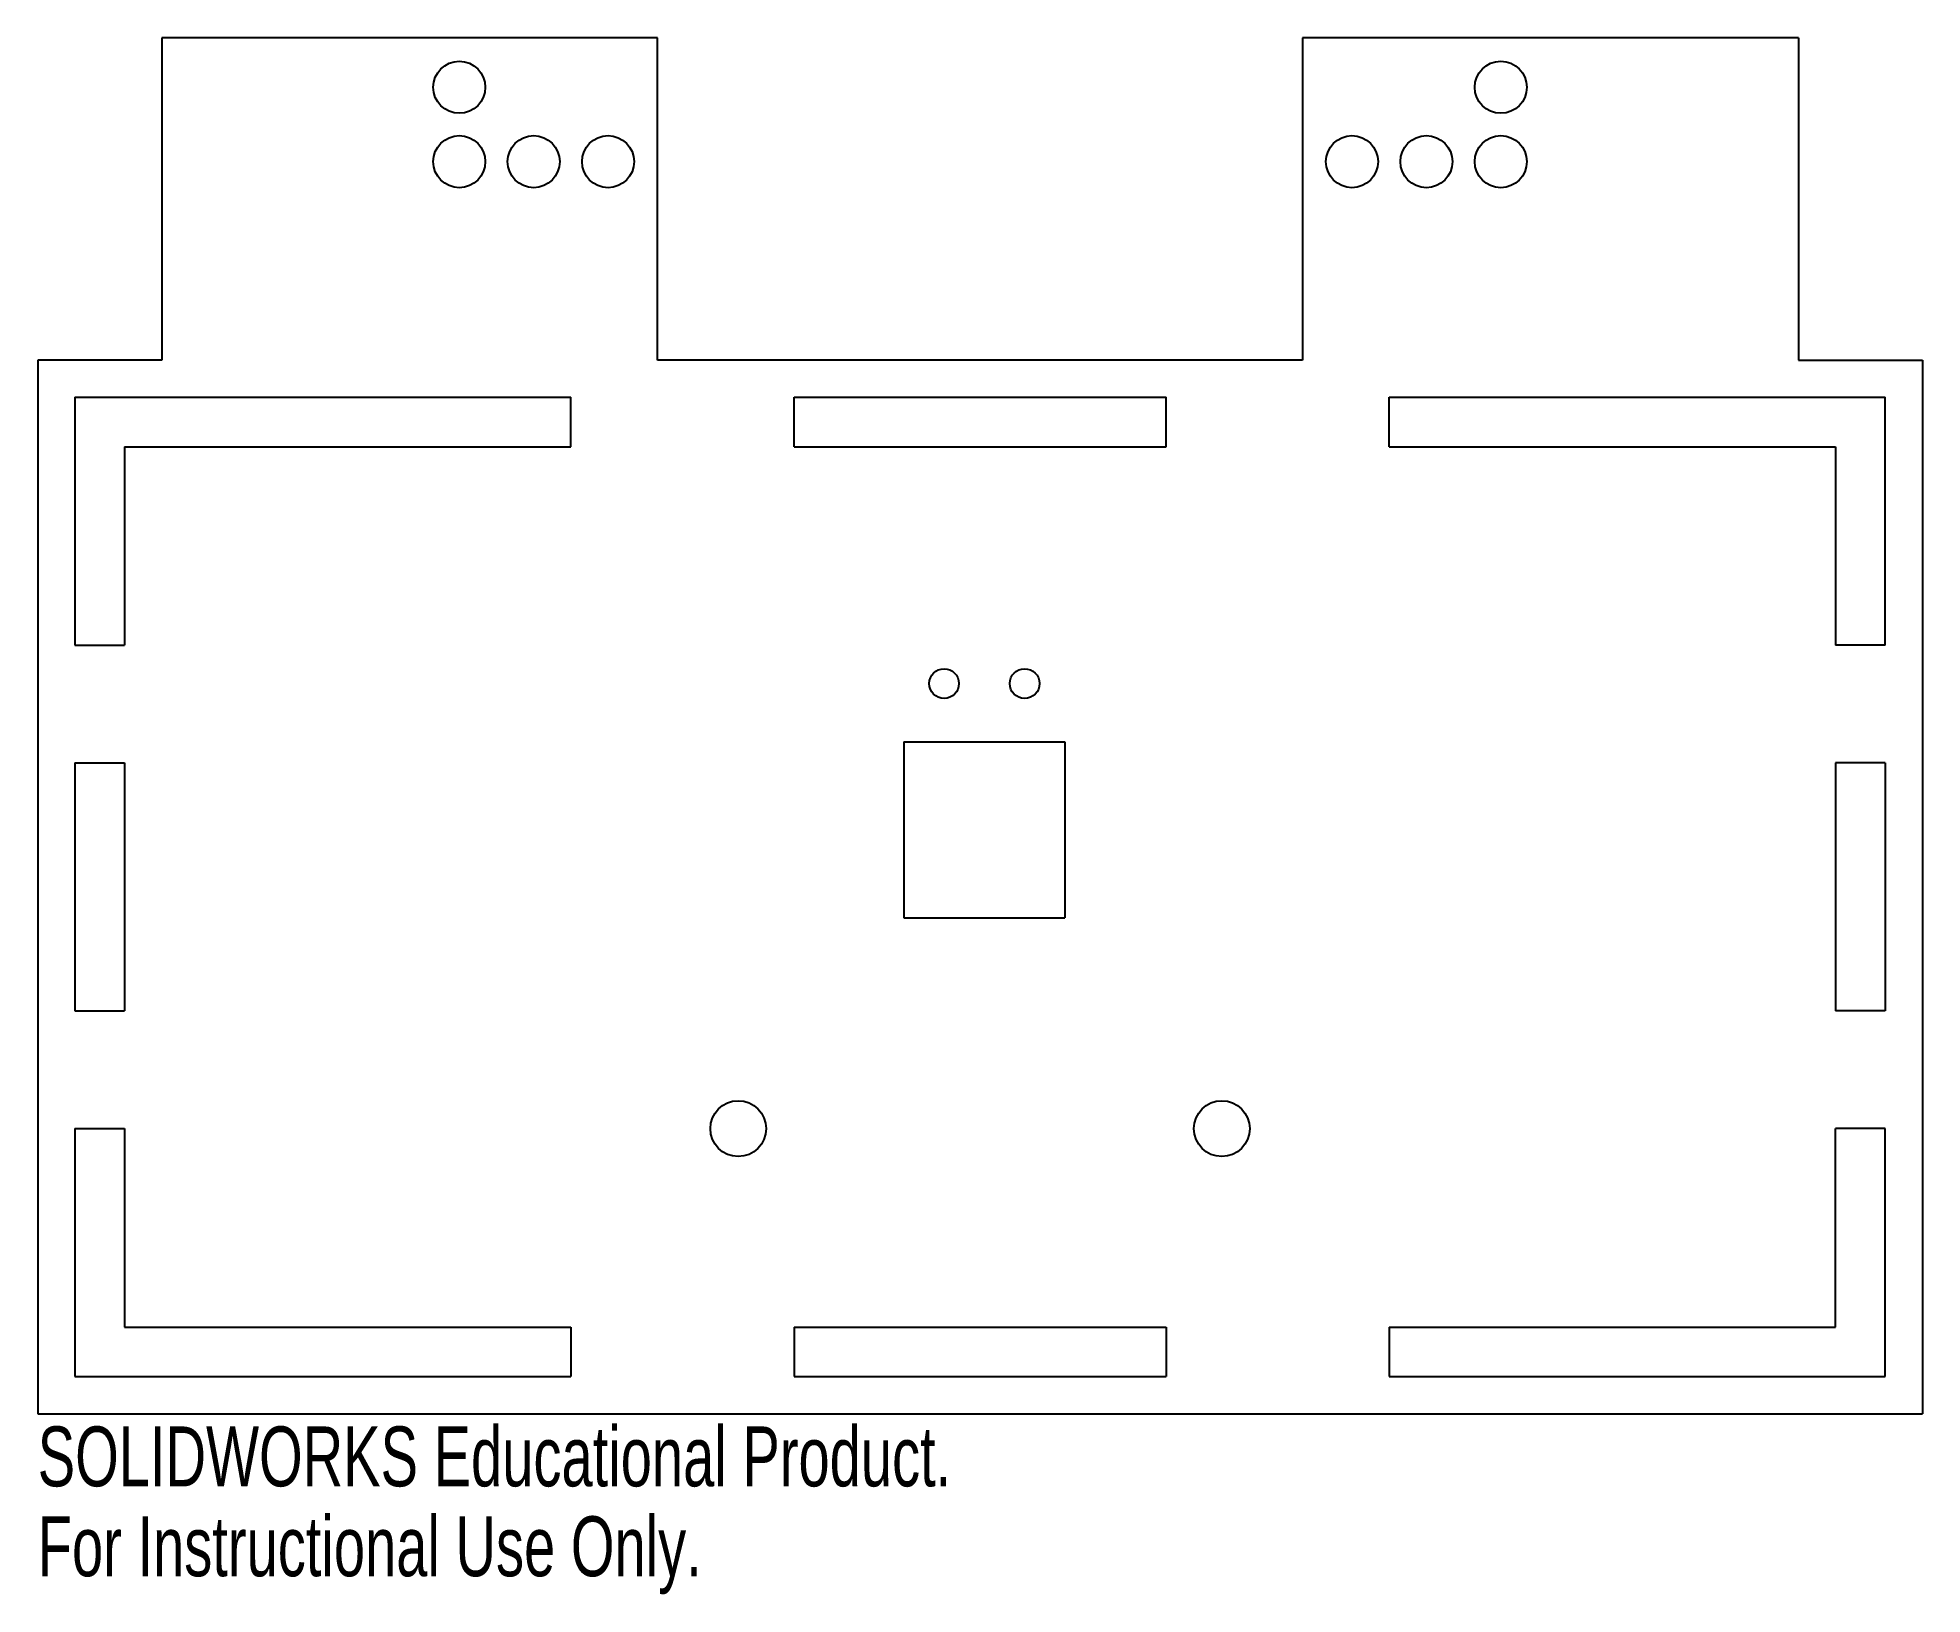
# Model space of a CAD drawing. Header units: millimetres. Extents: x -13 to 139, y -15 to 111.
import ezdxf

# ---------------------------------------------------------------- set-up
doc = ezdxf.new("R2010")
doc.units = ezdxf.units.MM
doc.styles.add('SLDTEXTSTYLE0', font='TXT', dxfattribs={"width": 0.7})

msp = doc.modelspace()

# ---------------------------------------------------------------- linework, layer by layer
at = {"color": 7, "linetype": 'Continuous', "lineweight": 25}
for p, q in [((36.99, 111), (-3.01, 111)), ((-3.01, 111), (-3.01, 85)), ((36.99, 85), (36.99, 111)), ((128.99, 111), (88.99, 111)), ((88.99, 111), (88.99, 85)), ((128.99, 111), (128.99, 85)), ((-3.01, 85), (-13.01, 85)), ((-13.01, 85), (-13.01, 0)), ((88.99, 85), (36.99, 85)), ((128.99, 85), (138.99, 85)), ((138.99, 85), (138.99, 0)), ((-10.01, 82), (-10.01, 62)), ((-10.01, 82), (29.99, 82)), ((29.99, 78), (29.99, 82)), ((47.99, 78), (47.99, 82)), ((47.99, 82), (77.99, 82)), ((77.99, 78), (77.99, 82)), ((95.99, 78), (95.99, 82)), ((95.99, 82), (135.99, 82)), ((135.99, 62), (135.99, 82)), ((-6.01, 78), (29.99, 78)), ((-6.01, 78), (-6.01, 62)), ((47.99, 78), (77.99, 78)), ((95.99, 78), (131.99, 78)), ((131.99, 78), (131.99, 62)), ((-10.01, 62), (-6.01, 62)), ((135.99, 62), (131.99, 62)), ((56.84, 54.2), (69.84, 54.2)), ((56.84, 54.2), (56.84, 40)), ((69.84, 54.2), (69.84, 40)), ((-10.01, 52.5), (-6.01, 52.5)), ((-10.01, 52.5), (-10.01, 32.5)), ((-6.01, 52.5), (-6.01, 32.5)), ((131.99, 52.5), (131.99, 32.5)), ((135.99, 52.5), (131.99, 52.5)), ((135.99, 52.5), (135.99, 32.5)), ((56.84, 40), (69.84, 40)), ((-10.01, 32.5), (-6.01, 32.5)), ((135.99, 32.5), (131.99, 32.5)), ((-10.01, 23), (-6.01, 23)), ((-10.01, 23), (-10.01, 3)), ((-6.01, 23), (-6.01, 7)), ((131.99, 7), (131.99, 23)), ((135.99, 23), (131.99, 23)), ((135.99, 3), (135.99, 23)), ((-6.01, 7), (29.99, 7)), ((29.99, 7), (29.99, 3)), ((47.99, 7), (77.99, 7)), ((47.99, 7), (47.99, 3)), ((77.99, 7), (77.99, 3)), ((95.99, 7), (131.99, 7)), ((95.99, 7), (95.99, 3)), ((-10.01, 3), (29.99, 3)), ((47.99, 3), (77.99, 3)), ((95.99, 3), (135.99, 3)), ((-13.01, 0), (138.99, 0))]:
    msp.add_line(p, q, dxfattribs=at)
for centre, radius in [((20.99, 107), 2.1), ((104.99, 107), 2.1), ((20.99, 101), 2.1), ((26.99, 101), 2.1), ((32.99, 101), 2.1), ((92.99, 101), 2.1), ((98.99, 101), 2.1), ((104.99, 101), 2.1), ((60.09, 58.9), 1.2), ((66.59, 58.9), 1.2), ((43.49, 23), 2.25), ((82.49, 23), 2.25)]:
    msp.add_circle(centre, radius, dxfattribs=at)

# ---------------------------------------------------------------- texts
at = {"color": 7, "linetype": 'Continuous', "char_height": 4.8336, "attachment_point": 1, "style": 'SLDTEXTSTYLE0'}
for s, insert in [('SOLIDWORKS Educational Product.', (-13.01, -1.02)), ('For Instructional Use Only.', (-13.01, -8.27))]:
    msp.add_mtext(s, dxfattribs=dict(at, insert=insert))

doc.saveas('drawing.dxf')
